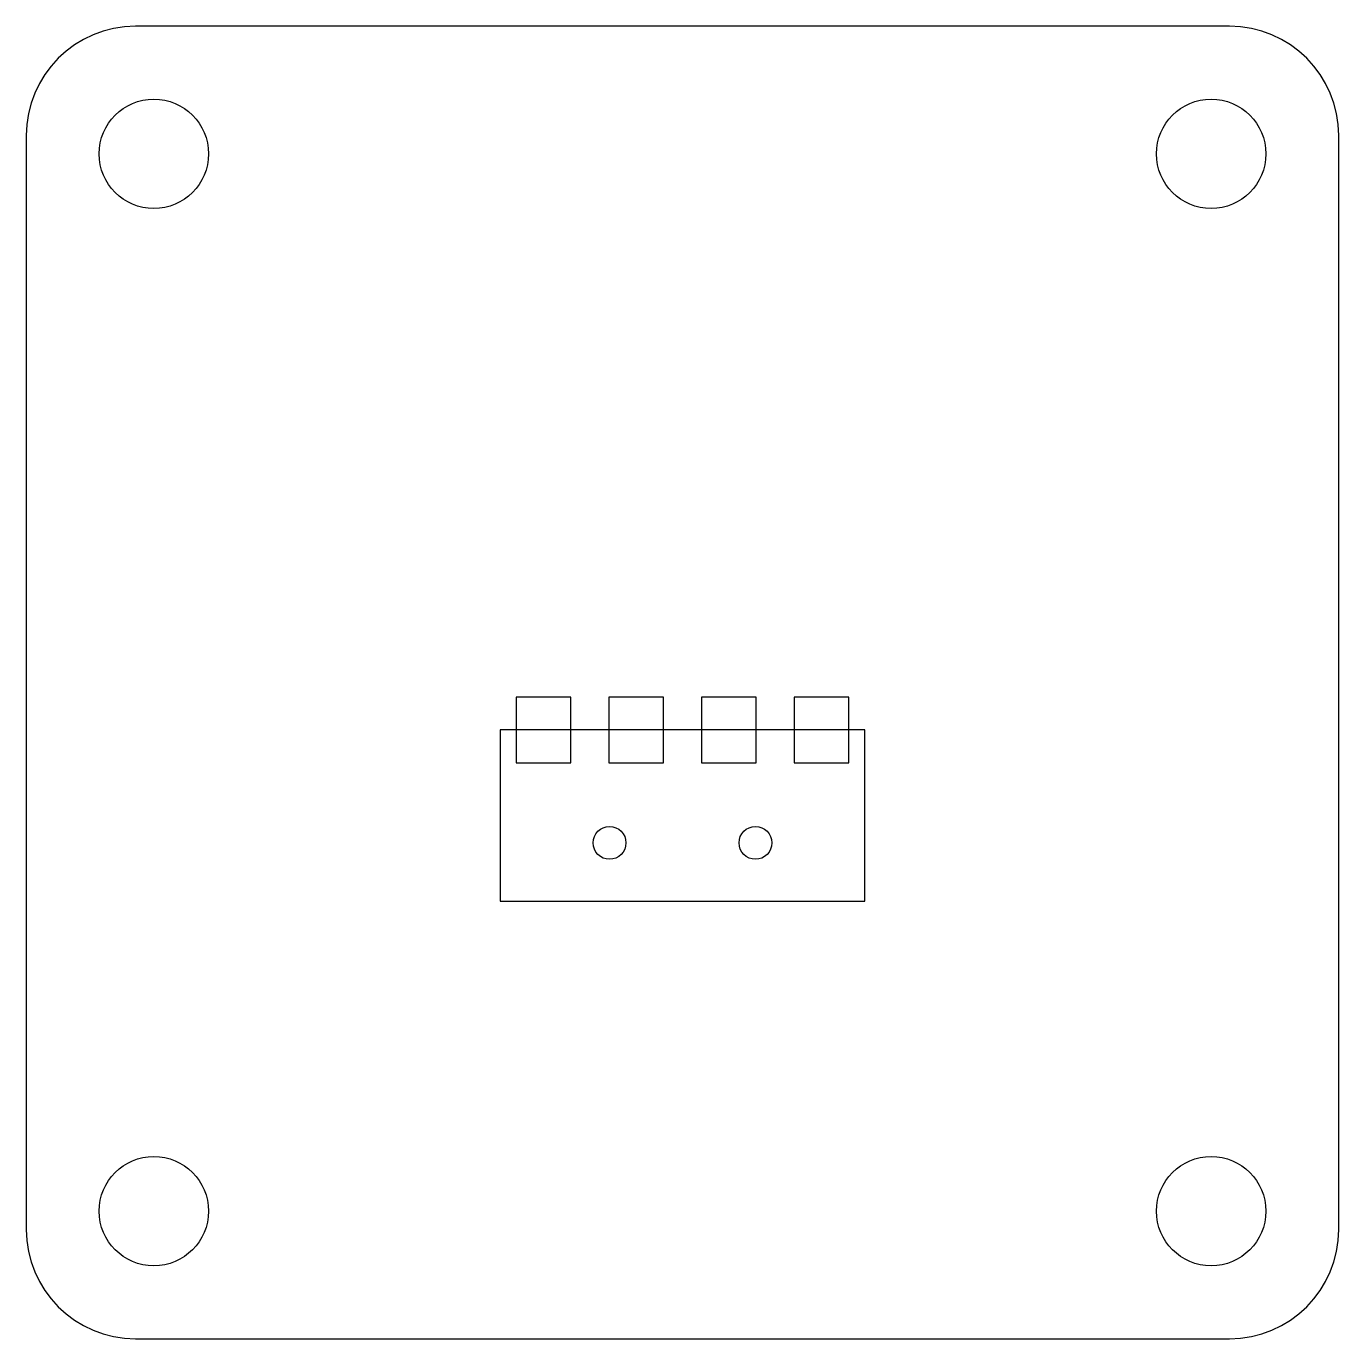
# Model space of a CAD drawing. Header units: millimetres. Extents: x 15 to 51, y 49.5 to 85.5.
import ezdxf

# ---------------------------------------------------------------- set-up
doc = ezdxf.new("R2010")
doc.units = ezdxf.units.MM
doc.header["$LTSCALE"] = 0.5
doc.linetypes.add('SLD-Solid', pattern=[0])

msp = doc.modelspace()

# ---------------------------------------------------------------- linework, layer by layer
at = {"color": 7, "linetype": 'SLD-Solid', "lineweight": 25}
for p, q in [((48.021, 85.55), (18.021, 85.55)), ((15.021, 82.55), (15.021, 52.55)), ((51.021, 52.55), (51.021, 82.55)), ((18.021, 49.55), (48.021, 49.55))]:
    msp.add_line(p, q, dxfattribs=at)
at = {"color": 2, "linetype": 'SLD-Solid', "lineweight": 25}
for p, q in [((29.961, 67.15), (28.461, 67.15)), ((28.461, 67.15), (28.461, 65.35)), ((29.961, 65.35), (29.961, 67.15)), ((31.001, 67.15), (31.001, 65.35)), ((32.501, 67.15), (31.001, 67.15)), ((32.501, 65.35), (32.501, 67.15)), ((35.041, 67.15), (33.541, 67.15)), ((33.541, 67.15), (33.541, 65.35)), ((35.041, 65.35), (35.041, 67.15)), ((37.581, 67.15), (36.081, 67.15)), ((36.081, 67.15), (36.081, 65.35)), ((37.581, 65.35), (37.581, 67.15)), ((28.461, 65.35), (29.961, 65.35)), ((31.001, 65.35), (32.501, 65.35)), ((33.541, 65.35), (35.041, 65.35)), ((36.081, 65.35), (37.581, 65.35))]:
    msp.add_line(p, q, dxfattribs=at)
msp.add_lwpolyline([(28.021, 61.55), (38.021, 61.55), (38.021, 66.25), (28.021, 66.25)], close=True)
at = {"color": 7, "linetype": 'SLD-Solid', "lineweight": 25}
for centre, radius in [((18.521, 82.05), 1.5), ((47.521, 82.05), 1.5), ((31.021, 63.15), 0.45), ((35.021, 63.15), 0.45), ((18.521, 53.05), 1.5), ((47.521, 53.05), 1.5)]:
    msp.add_circle(centre, radius, dxfattribs=at)
for centre, start, end in [((18.021, 82.55), 90, 180), ((48.021, 82.55), 0, 90), ((18.021, 52.55), 180, 270), ((48.021, 52.55), 270, 0)]:
    msp.add_arc(centre, 3, start, end, dxfattribs=at)

doc.saveas('drawing.dxf')
